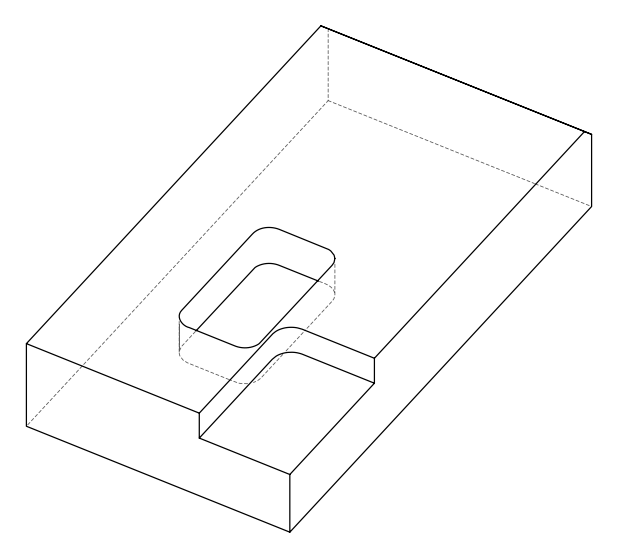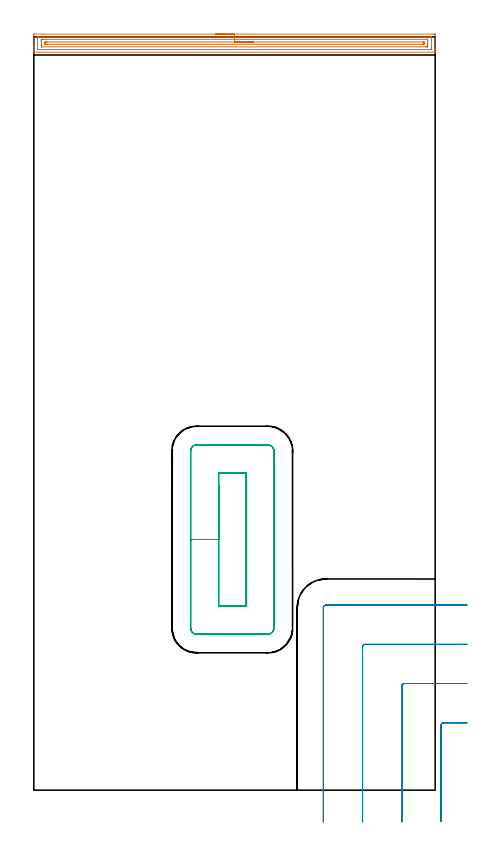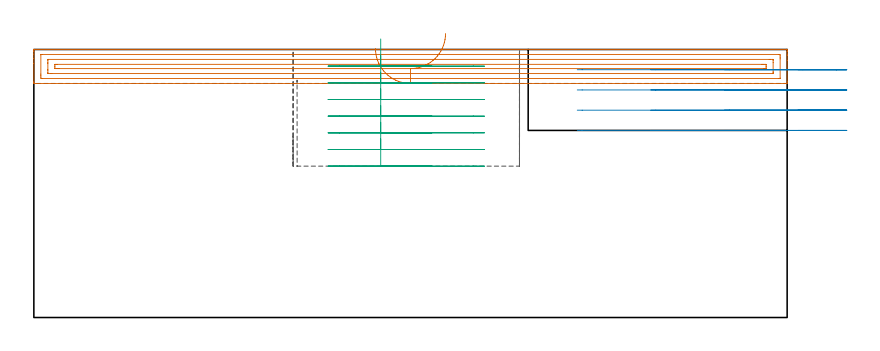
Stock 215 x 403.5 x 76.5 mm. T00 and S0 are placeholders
(PLAN: 3 operations, 2 tool changes, 19.1 min)
(1 AREA_MILL | FG_CHAMFER_SURFACE | UGT0205_001 | 7.08 min | 10114 mm3)
(2 MILL_CORNER_NOTCH_RECTANGULAR | CORNER_NOTCH_RECTANGULAR | UGT0201_006 | Follow Part, ap 7, ae 75% | 4.56 min | 191911 mm3)
(3 MILL_RECTANGULAR_POCKET | POCKET_RECTANGULAR_STRAIGHT | UGT0201_094 | Follow Part, ap 5, ae 75% | 7.5 min | 255984 mm3)
(TOOL UGT0205_001 | Chamfer Mill 20 x 3 x 45 deg. | D20 FL50 Z2)
(TOOL UGT0201_006 | End Mill 28 mm | D28 FL25 Z2)
(TOOL UGT0201_094 | End mill 20 mm | D20 FL38 Z4)
(OP 1 AREA_MILL)
G17 G21 G94 G90
T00 M6
G54
G17 G0 G90 X97.5 Y405. S1061 M3
G43 Z86.5 H0
Z76.8
G94 G1 X97.538 Z75.928 F250.
X97.652 Z75.064
X97.841 Z74.212
X98.103 Z73.38
X98.437 Z72.574
X98.84 Z71.8
X99.308 Z71.064
X99.84 Z70.372
X100.429 Z69.729
X101.072 Z69.14
X101.764 Z68.608
X102.5 Z68.14
X103.274 Z67.737
X104.08 Z67.403
X104.912 Z67.141
X105.764 Z66.952
X106.628 Z66.838
X107.5 Z66.8
X214.369 Y404.999 Z66.801
X214.816 Y404.996 Z66.802
X214.99 Y404.992 Z66.806
X215. Y404.555 Z67.243
Y398.388 Z73.407
Y396.989 Z74.807
Y396.626 Z75.169
Y395.901 Z75.899
Y395.666 Z76.133
X214.996 Y395.302 Z76.489
X214.816 Y395.3 Z76.5
X0.181
X0.006 Y395.301 Z76.49
X0.004 Y395.302 Z76.489
X0. Y395.665 Z76.134
Y395.901 Z75.899
Y396.626 Z75.169
Y397.87 Z73.927
Y399.269 Z72.527
Y404.555 Z67.243
X0.002 Y404.816 Z66.981
X0.01 Y404.992 Z66.806
X0.188 Y404.999 Z66.799
X107.5 Y405. Z66.8
Y403.586 Z68.214
X212.67 Y403.585 Z68.215
X212.959 Y403.58 Z68.22
X212.987 Y403.579 Z68.221
X212.992 Y403.558 Z68.242
X212.997 Y403.523 Z68.277
X212.999 Y403.488 Z68.312
X213. Y397.975 Z73.825
X212.997 Y397.507 Z74.293
X212.992 Y397.102 Z74.698
X212.973 Y396.721 Z75.079
X212.58 Y396.716 Z75.084
X212.49 Y396.715 Z75.085
X2.33
X2.041 Y396.72 Z75.08
X2.013 Y396.721 Z75.079
X2.008 Y396.742 Z75.058
X2.003 Y396.777 Z75.023
X2.001 Y396.812 Z74.988
X2. Y402.325 Z69.475
X2.003 Y402.793 Z69.007
X2.008 Y403.198 Z68.602
X2.027 Y403.579 Z68.221
X2.42 Y403.584 Z68.216
X2.51 Y403.585 Z68.215
X107.5 Y403.586 Z68.214
Y402.172 Z69.628
X210.792 Y402.171 Z69.629
X210.879 Y402.17 Z69.63
X210.949 Y402.167 Z69.633
X210.987 Y402.165 Z69.635
X210.99 Y402.117 Z69.683
X210.996 Y401.912 Z69.888
X210.999 Y401.707 Z70.093
X211. Y399.064 Z72.736
X210.995 Y398.388 Z73.412
X210.991 Y398.191 Z73.609
X210.98 Y398.135 Z73.665
X210.923 Y398.133 Z73.667
X210.792 Y398.131 Z73.669
X210.16 Y398.129 Z73.671
X209.897
X4.208
X4.121 Y398.13 Z73.67
X4.051 Y398.133 Z73.667
X4.013 Y398.135 Z73.665
X4.01 Y398.183 Z73.617
X4.006 Y398.388 Z73.412
X4. Y399.064 Z72.736
Y399.269 Z72.531
Y401.031 Z70.769
Y401.236 Z70.564
X4.005 Y401.912 Z69.888
X4.008 Y402.109 Z69.691
X4.02 Y402.165 Z69.635
X4.077 Y402.167 Z69.633
X4.208 Y402.169 Z69.631
X4.84 Y402.171 Z69.629
X5.103
X107.5 Y402.172 Z69.628
Y400.757 Z71.043
X208.387
X208.856 Y400.753 Z71.047
X208.955 Y400.75 Z71.05
X208.99 Y400.747 Z71.053
X208.993 Y400.698 Z71.102
X208.996 Y400.589 Z71.211
X209. Y400.153 Z71.647
X208.996 Y399.711 Z72.089
X208.993 Y399.602 Z72.198
X208.99 Y399.553 Z72.247
X208.93 Y399.55 Z72.25
X208.722 Y399.546 Z72.254
X208.109 Y399.543 Z72.257
X207.831
X6.613
X6.144 Y399.547 Z72.253
X6.045 Y399.55 Z72.25
X6.01 Y399.553 Z72.247
X6.007 Y399.602 Z72.198
X6.004 Y399.711 Z72.089
X6. Y400.147 Z71.653
X6.004 Y400.589 Z71.211
X6.007 Y400.699 Z71.101
X6.01 Y400.747 Z71.053
X6.07 Y400.75 Z71.05
X6.278 Y400.754 Z71.046
X6.891 Y400.757 Z71.043
X7.169
X107.5
X108.372 Z71.081
X109.236 Z71.195
X110.088 Z71.383
X110.92 Z71.646
X111.726 Z71.98
X112.5 Z72.382
X113.236 Z72.851
X113.928 Z73.382
X114.571 Z73.972
X115.16 Z74.615
X115.692 Z75.307
X116.16 Z76.043
X116.563 Z76.816
X116.897 Z77.622
X117.159 Z78.454
X117.348 Z79.306
X117.462 Z80.171
X117.5 Z81.043
G0 Z86.5
M5
M2
(OP 2 MILL_CORNER_NOTCH_RECTANGULAR)
G17 G21 G94 G90
T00 M6
G54
G17 G0 G90 X232. Y36.1 S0 M3
G43 Z86.5 H0
Z70.725
G94 G1 X229. F250.
X219.493 F500.
G3 X218.1 Y34.707 R1.4
G1 Y-13.652
Y-16.652 F250.
G0 Z86.5
X232. Y57.1
Z70.725
G1 X229.
X198.494 F500.
G3 X197.1 Y55.706 R1.4
G1 Y-14.
Y-17. F250.
G0 Z86.5
X232. Y78.1
Z70.725
G1 X229.
X177.494 F500.
G3 X176.1 Y76.706 R1.4
G1 Y-14.
Y-17. F250.
G0 Z86.5
X232. Y99.1
Z70.725
G1 X229.
X156.494 F500.
G3 X155.1 Y97.706 R1.4
G1 Y-14.
Y-17. F250.
G0 Z86.5
X232. Y36.1
Z64.95
G1 X229.
X219.493 F500.
G3 X218.1 Y34.707 R1.4
G1 Y-13.652
Y-16.652 F250.
G0 Z86.5
X232. Y57.1
Z64.95
G1 X229.
X198.494 F500.
G3 X197.1 Y55.706 R1.4
G1 Y-14.
Y-17. F250.
G0 Z86.5
X232. Y78.1
Z64.95
G1 X229.
X177.494 F500.
G3 X176.1 Y76.706 R1.4
G1 Y-14.
Y-17. F250.
G0 Z86.5
X232. Y99.1
Z64.95
G1 X229.
X156.494 F500.
G3 X155.1 Y97.706 R1.4
G1 Y-14.
Y-17. F250.
G0 Z86.5
X232. Y36.1
Z59.175
G1 X229.
X219.493 F500.
G3 X218.1 Y34.707 R1.4
G1 Y-13.652
Y-16.652 F250.
G0 Z86.5
X232. Y57.1
Z59.175
G1 X229.
X198.494 F500.
G3 X197.1 Y55.706 R1.4
G1 Y-14.
Y-17. F250.
G0 Z86.5
X232. Y78.1
Z59.175
G1 X229.
X177.494 F500.
G3 X176.1 Y76.706 R1.4
G1 Y-14.
Y-17. F250.
G0 Z86.5
X232. Y99.1
Z59.175
G1 X229.
X156.494 F500.
G3 X155.1 Y97.706 R1.4
G1 Y-14.
Y-17. F250.
G0 Z86.5
X232. Y36.1
Z53.4
G1 X229.
X219.493 F500.
G3 X218.1 Y34.707 R1.4
G1 Y-13.652
Y-16.652 F250.
G0 Z86.5
X232. Y57.1
Z53.4
G1 X229.
X198.494 F500.
G3 X197.1 Y55.706 R1.4
G1 Y-14.
Y-17. F250.
G0 Z86.5
X232. Y78.1
Z53.4
G1 X229.
X177.494 F500.
G3 X176.1 Y76.706 R1.4
G1 Y-14.
Y-17. F250.
G0 Z86.5
X232. Y99.1
Z53.4
G1 X229.
X156.494 F500.
G3 X155.1 Y97.706 R1.4
G1 Y-14.
Y-17. F250.
G0 Z86.5
M5
M2
(OP 3 MILL_RECTANGULAR_POCKET)
G17 G21 G94 G90
T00 M6
G54
G17 G0 G90 X99. Y163.2 S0 M3
G43 Z86.5 H0
Z79.5
G94 G1 Y134.25 Z71.743 F250.
Y98.6 F500.
X113.6
Y169.9
X99.
Y134.25
X84.
Y86.8
G3 X87.2 Y83.6 R3.2
G1 X125.4
G3 X128.6 Y86.8 R3.2
G1 Y181.7
G3 X125.4 Y184.9 R3.2
G1 X87.2
G3 X84. Y181.7 R3.2
G1 Y134.25
Y133.25
G0 X99. Y163.2 Z74.743
G1 Y134.25 Z66.986 F250.
Y98.6 F500.
X113.6
Y169.9
X99.
Y134.25
X84.
Y86.8
G3 X87.2 Y83.6 R3.2
G1 X125.4
G3 X128.6 Y86.8 R3.2
G1 Y181.7
G3 X125.4 Y184.9 R3.2
G1 X87.2
G3 X84. Y181.7 R3.2
G1 Y134.25
Y133.25
G0 X99. Y163.2 Z69.986
G1 Y134.25 Z62.229 F250.
Y98.6 F500.
X113.6
Y169.9
X99.
Y134.25
X84.
Y86.8
G3 X87.2 Y83.6 R3.2
G1 X125.4
G3 X128.6 Y86.8 R3.2
G1 Y181.7
G3 X125.4 Y184.9 R3.2
G1 X87.2
G3 X84. Y181.7 R3.2
G1 Y134.25
Y133.25
G0 X99. Y163.2 Z65.229
G1 Y134.25 Z57.471 F250.
Y98.6 F500.
X113.6
Y169.9
X99.
Y134.25
X84.
Y86.8
G3 X87.2 Y83.6 R3.2
G1 X125.4
G3 X128.6 Y86.8 R3.2
G1 Y181.7
G3 X125.4 Y184.9 R3.2
G1 X87.2
G3 X84. Y181.7 R3.2
G1 Y134.25
Y133.25
G0 X99. Y163.2 Z60.471
G1 Y134.25 Z52.714 F250.
Y98.6 F500.
X113.6
Y169.9
X99.
Y134.25
X84.
Y86.8
G3 X87.2 Y83.6 R3.2
G1 X125.4
G3 X128.6 Y86.8 R3.2
G1 Y181.7
G3 X125.4 Y184.9 R3.2
G1 X87.2
G3 X84. Y181.7 R3.2
G1 Y134.25
Y133.25
G0 X99. Y163.2 Z55.714
G1 Y134.25 Z47.957 F250.
Y98.6 F500.
X113.6
Y169.9
X99.
Y134.25
X84.
Y86.8
G3 X87.2 Y83.6 R3.2
G1 X125.4
G3 X128.6 Y86.8 R3.2
G1 Y181.7
G3 X125.4 Y184.9 R3.2
G1 X87.2
G3 X84. Y181.7 R3.2
G1 Y134.25
Y133.25
G0 X99. Y163.2 Z50.957
G1 Y134.25 Z43.2 F250.
Y98.6 F500.
X113.6
Y169.9
X99.
Y134.25
X84.
Y86.8
G3 X87.2 Y83.6 R3.2
G1 X125.4
G3 X128.6 Y86.8 R3.2
G1 Y181.7
G3 X125.4 Y184.9 R3.2
G1 X87.2
G3 X84. Y181.7 R3.2
G1 Y134.25
Y133.25
G0 Z86.5
M5
M2
